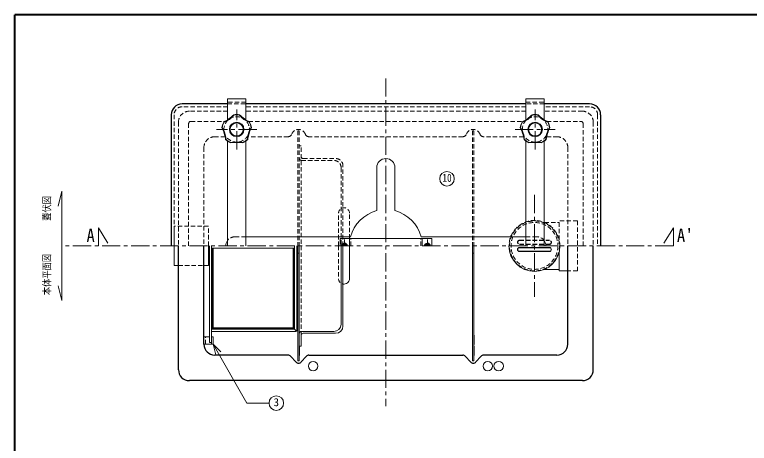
# Model space of a CAD drawing. Units: millimetres at full size, sheet at 1:5; details may follow other scales. Extents: x -1060 to 965, y -710 to 695.
# Drawn here: x -1060 to -51, y 107 to 695 of the extents above; entities that cross this region are included whole.
import ezdxf
from ezdxf.enums import TextEntityAlignment as Align

# ---------------------------------------------------------------- set-up
doc = ezdxf.new("R2010")
doc.units = ezdxf.units.MM
doc.header["$LTSCALE"] = 5
doc.linetypes.add('CHAIN1', pattern=[8, 5, -1, 1, -1])
doc.linetypes.add('DASHED1', pattern=[1.8, 1.2, -0.6])
doc.layers.add('0-0____1', color=7, linetype='Continuous', lineweight=18)
doc.styles.add('ＭＳ ゴシック', font='')
doc.styles.get('ＭＳ ゴシック').set_extended_font_data('MS Gothic')

msp = doc.modelspace()

# ---------------------------------------------------------------- linework, layer by layer
at = {"layer": '0-0____1', "color": 1, "lineweight": 40}
for p in [(-1059.952, -709.711), (965.048, 695.289)]:
    msp.add_line(p, (-1059.952, 695.289), dxfattribs=at)
at = {"layer": '0-0____1', "color": 4, "linetype": 'CHAIN1', "lineweight": 9}
for p, q in [((-549.952, 607.789), (-549.952, 157.789)), ((-754.952, 510.289), (-754.952, 565.289)), ((-344.952, 510.289), (-344.952, 565.289)), ((-727.452, 537.789), (-782.452, 537.789)), ((-372.452, 537.789), (-317.452, 537.789)), ((-345.769, 447.789), (-345.769, 307.789)), ((-944.952, 402.789), (-929.952, 377.789)), ((-944.952, 402.789), (-944.952, 377.789)), ((-154.952, 402.789), (-169.952, 377.789)), ((-154.952, 402.789), (-154.952, 377.789)), ((-606.952, 386.789), (-606.952, 377.789)), ((-492.952, 386.789), (-492.952, 377.789)), ((-154.952, 377.789), (-994.952, 377.789))]:
    msp.add_line(p, q, dxfattribs=at)
at = {"layer": '0-0____1'}
for p, q in [((-742.452, 579.789), (-767.452, 579.789)), ((-767.452, 579.789), (-767.452, 551.018)), ((-742.452, 579.789), (-742.452, 551.018)), ((-357.452, 579.789), (-332.452, 579.789)), ((-357.452, 579.789), (-357.452, 551.018)), ((-332.452, 579.789), (-332.452, 551.018)), ((-767.452, 521.541), (-767.452, 377.789)), ((-742.452, 521.541), (-742.452, 377.789)), ((-357.452, 521.541), (-357.452, 377.789)), ((-332.452, 521.541), (-332.452, 377.789)), ((-994.952, 452.789), (-1000.387, 432.504)), ((-994.952, 302.789), (-994.952, 452.789)), ((-599.952, 377.789), (-599.952, 387.789)), ((-599.952, 387.789), (-499.952, 387.789)), ((-499.952, 377.789), (-499.952, 387.789)), ((-840.801, 350.789), (-840.801, 377.789)), ((-793.801, 350.789), (-793.801, 377.789)), ((-792.451, 377.789), (-792.451, 245.289)), ((-789.451, 377.789), (-789.451, 252.789)), ((-789.451, 374.789), (-675.451, 374.789)), ((-788.451, 374.789), (-788.451, 264.789)), ((-676.451, 264.789), (-676.451, 374.789)), ((-675.451, 263.289), (-675.451, 377.789)), ((-672.451, 261.289), (-672.451, 377.789)), ((-670.952, 219.839), (-670.952, 377.789)), ((-668.952, 219.839), (-668.952, 377.789)), ((-608.189, 379.733), (-608.896, 379.026)), ((-608.896, 379.026), (-607.659, 377.789)), ((-608.189, 379.733), (-606.952, 378.496)), ((-605.714, 379.733), (-606.952, 378.496)), ((-605.007, 379.026), (-606.245, 377.789)), ((-605.714, 379.733), (-605.007, 379.026)), ((-494.189, 379.733), (-494.896, 379.026)), ((-494.896, 379.026), (-493.659, 377.789)), ((-494.189, 379.733), (-492.952, 378.496)), ((-491.714, 379.733), (-492.952, 378.496)), ((-491.007, 379.026), (-492.245, 377.789)), ((-491.714, 379.733), (-491.007, 379.026)), ((-430.952, 219.839), (-430.952, 377.789)), ((-428.952, 219.839), (-428.952, 377.789)), ((-366.284, 375.314), (-325.253, 375.314)), ((-366.284, 370.365), (-325.253, 370.365)), ((-840.801, 350.789), (-834.952, 350.789)), ((-799.952, 350.789), (-793.801, 350.789)), ((-994.952, 302.789), (-1000.387, 323.073)), ((-675.451, 263.289), (-789.451, 263.289)), ((-787.951, 264.289), (-676.951, 264.289)), ((-675.451, 263.289), (-672.743, 260.582)), ((-673.451, 260.289), (-789.451, 260.289)), ((-789.451, 252.789), (-787.451, 252.789)), ((-789.451, 242.789), (-789.451, 252.789)), ((-787.451, 242.789), (-787.451, 252.789)), ((-428.952, 255.314), (-428.452, 255.314)), ((-428.452, 242.314), (-428.452, 255.314)), ((-792.451, 245.289), (-789.451, 245.289)), ((-789.451, 242.789), (-787.451, 242.789)), ((-787.451, 242.789), (-783.568, 228.3)), ((-787.451, 242.789), (-776.844, 232.182)), ((-428.952, 242.314), (-428.452, 242.314)), ((-668.952, 240.314), (-668.452, 240.314)), ((-668.452, 227.314), (-668.452, 240.314)), ((-428.952, 240.314), (-428.452, 240.314)), ((-428.452, 227.314), (-428.452, 240.314)), ((-668.952, 227.314), (-668.452, 227.314)), ((-428.952, 227.314), (-428.452, 227.314)), ((-670.952, 219.839), (-668.952, 219.839)), ((-430.952, 219.839), (-428.952, 219.839))]:
    msp.add_line(p, q, dxfattribs=at)
at = {"layer": '0-0____1', "color": 5, "lineweight": 25}
for p, q in [((-767.452, 572.789), (-829.952, 572.789)), ((-357.452, 572.789), (-742.452, 572.789)), ((-269.952, 572.789), (-332.452, 572.789)), ((-844.952, 557.789), (-844.952, 377.789)), ((-254.952, 557.789), (-254.952, 377.789)), ((-834.952, 207.789), (-834.952, 377.789)), ((-799.952, 242.789), (-799.952, 377.789)), ((-299.952, 242.789), (-299.952, 377.789)), ((-264.952, 207.789), (-264.952, 377.789)), ((-684.094, 227.789), (-784.952, 227.789)), ((-680.46, 226.105), (-673.694, 218.472)), ((-659.444, 226.105), (-666.21, 218.472)), ((-655.702, 227.789), (-444.201, 227.789)), ((-440.46, 226.105), (-433.694, 218.472)), ((-419.444, 226.105), (-426.21, 218.472)), ((-314.952, 227.789), (-415.81, 227.789)), ((-279.952, 192.789), (-819.952, 192.789))]:
    msp.add_line(p, q, dxfattribs=at)
at = {"layer": '0-0____1', "linetype": 'DASHED1'}
for p, q in [((-767.452, 568.789), (-829.952, 568.789)), ((-742.452, 575.289), (-767.452, 575.289)), ((-357.452, 568.789), (-742.452, 568.789)), ((-357.452, 575.289), (-332.452, 575.289)), ((-269.952, 568.789), (-332.452, 568.789)), ((-840.952, 557.789), (-840.952, 377.789)), ((-258.952, 557.789), (-258.952, 377.789)), ((-820.952, 545.789), (-820.952, 377.789)), ((-817.952, 548.789), (-771.207, 548.789)), ((-738.697, 548.789), (-361.207, 548.789)), ((-328.697, 548.789), (-281.952, 548.789)), ((-278.952, 545.789), (-278.952, 377.789))]:
    msp.add_line(p, q, dxfattribs=at)
at = {"layer": '0-0____1', "color": 4, "linetype": 'DASHED1', "lineweight": 9}
for p, q in [((-767.452, 572.789), (-742.452, 572.789)), ((-332.452, 572.789), (-357.452, 572.789)), ((-767.452, 562.789), (-819.952, 562.789)), ((-357.452, 562.789), (-742.452, 562.789)), ((-279.952, 562.789), (-332.452, 562.789)), ((-834.952, 547.789), (-834.952, 377.789)), ((-264.952, 547.789), (-264.952, 377.789)), ((-670.952, 535.739), (-670.952, 377.789)), ((-670.952, 535.739), (-668.952, 535.739)), ((-668.952, 535.739), (-668.952, 377.789)), ((-430.952, 535.739), (-430.952, 377.789)), ((-430.952, 535.739), (-428.952, 535.739)), ((-428.952, 535.739), (-428.952, 377.789)), ((-770.881, 527.789), (-784.952, 527.789)), ((-684.094, 527.789), (-739.023, 527.789)), ((-444.094, 527.789), (-655.81, 527.789)), ((-360.881, 527.789), (-415.81, 527.789)), ((-329.023, 527.789), (-314.952, 527.789)), ((-666.452, 515.289), (-668.952, 515.289)), ((-666.452, 254.789), (-666.452, 515.289)), ((-799.952, 512.789), (-799.952, 377.789)), ((-299.952, 512.789), (-299.952, 377.789)), ((-665.952, 495.289), (-621.452, 495.289)), ((-663.452, 497.789), (-618.952, 497.789)), ((-611.452, 485.289), (-611.452, 377.789)), ((-608.952, 377.789), (-608.952, 487.789)), ((-614.952, 377.789), (-614.952, 422.789)), ((-599.952, 387.789), (-599.952, 422.789)), ((-840.801, 377.789), (-840.801, 404.789)), ((-793.801, 404.789), (-840.801, 404.789)), ((-793.801, 377.789), (-793.801, 404.789)), ((-331.985, 409.96), (-311.769, 409.96)), ((-286.769, 412.082), (-311.769, 412.082)), ((-311.769, 386.095), (-311.769, 412.082)), ((-286.769, 412.082), (-286.769, 343.496)), ((-742.452, 390.289), (-757.452, 390.289)), ((-597.952, 377.789), (-597.952, 387.789)), ((-501.952, 377.789), (-501.952, 387.789)), ((-366.284, 385.567), (-325.253, 385.567)), ((-366.284, 385.213), (-325.253, 385.213)), ((-357.452, 390.289), (-342.452, 390.289)), ((-614.952, 377.789), (-614.952, 332.789)), ((-606.952, 381.253), (-609.952, 379.521)), ((-609.952, 379.521), (-609.952, 377.789)), ((-606.952, 381.253), (-603.952, 379.521)), ((-603.952, 379.521), (-603.952, 377.789)), ((-492.952, 381.253), (-495.952, 379.521)), ((-495.952, 379.521), (-495.952, 377.789)), ((-492.952, 381.253), (-489.952, 379.521)), ((-489.952, 379.521), (-489.952, 377.789)), ((-366.284, 380.263), (-325.253, 380.263)), ((-366.284, 379.91), (-325.253, 379.91)), ((-668.952, 367.789), (-670.952, 367.789)), ((-428.952, 367.789), (-430.952, 367.789)), ((-834.952, 350.789), (-799.952, 350.789)), ((-286.769, 343.496), (-299.952, 343.496)), ((-797.952, 242.789), (-797.952, 252.789))]:
    msp.add_line(p, q, dxfattribs=at)
at = {"layer": '0-0____1', "color": 4, "lineweight": 9}
for p, q in [((-562.452, 485.336), (-562.452, 426.201)), ((-537.452, 485.342), (-537.452, 426.201)), ((-598.364, 390.289), (-742.452, 390.289)), ((-599.952, 387.789), (-612.952, 387.789)), ((-612.952, 377.789), (-612.952, 387.789)), ((-501.54, 390.289), (-357.452, 390.289)), ((-499.952, 387.789), (-486.952, 387.789)), ((-486.952, 377.789), (-486.952, 387.789)), ((-787.451, 374.789), (-787.451, 265.289)), ((-611.452, 270.289), (-611.452, 377.789)), ((-608.952, 377.789), (-608.952, 267.789)), ((-599.952, 377.789), (-599.952, 332.789)), ((-366.284, 375.668), (-325.253, 375.668)), ((-366.284, 370.011), (-325.253, 370.011)), ((-311.769, 369.482), (-311.769, 343.496)), ((-331.985, 345.617), (-311.769, 345.617)), ((-299.952, 343.496), (-311.769, 343.496)), ((-799.952, 252.789), (-792.451, 252.789)), ((-666.452, 240.289), (-666.452, 254.789)), ((-621.452, 260.289), (-665.952, 260.289)), ((-618.952, 257.789), (-663.452, 257.789)), ((-789.451, 242.789), (-799.952, 242.789)), ((-668.452, 240.289), (-666.452, 240.289))]:
    msp.add_line(p, q, dxfattribs=at)
msp.add_lwpolyline([(-787.451, 265.289), (-677.451, 265.289), (-677.451, 374.789)], dxfattribs=at)
at = {"layer": '0-0____1'}
msp.add_lwpolyline([(-787.451, 242.789), (-740.772, 161.94), (-710.46, 161.94)], dxfattribs=at)
at = {"layer": '0-0____1', "color": 4, "linetype": 'DASHED1', "lineweight": 9}
for centre, radius in [((-754.952, 537.789), 17.5), ((-344.952, 537.789), 17.5), ((-345.769, 377.789), 34.293), ((-345.769, 377.789), 32.172)]:
    msp.add_circle(centre, radius, dxfattribs=at)
at = {"layer": '0-0____1', "color": 4, "lineweight": 9}
for centre in [(-754.952, 537.789), (-344.952, 537.789)]:
    msp.add_circle(centre, 10, dxfattribs=at)
at = {"layer": '0-0____1'}
for centre, radius in [((-754.952, 537.789), 9), ((-344.952, 537.789), 9), ((-465.999, 470.006), 10), ((-649.952, 212.789), 6.5), ((-409.952, 212.789), 6.5), ((-394.952, 212.789), 6.5), ((-700.46, 161.94), 10)]:
    msp.add_circle(centre, radius, dxfattribs=at)
at = {"layer": '0-0____1', "color": 5, "lineweight": 25}
for centre, radius, start, end in [((-829.952, 557.789), 15, 90, 180), ((-269.952, 557.789), 15, 0, 90), ((-784.952, 242.789), 15, 180, 270), ((-314.952, 242.789), 15, 270, 0), ((-684.201, 222.789), 5, 41.55408, 90), ((-655.702, 222.789), 5, 90, 138.44592), ((-444.201, 222.789), 5, 41.55408, 90), ((-415.702, 222.789), 5, 90, 138.44592), ((-669.952, 221.789), 5, 221.55408, 318.44592), ((-429.952, 221.789), 5, 221.55408, 318.44592), ((-819.952, 207.789), 15, 180, 270), ((-279.952, 207.789), 15, 270, 0)]:
    msp.add_arc(centre, radius, start, end, dxfattribs=at)
at = {"layer": '0-0____1', "linetype": 'DASHED1'}
for centre, radius, start, end in [((-829.952, 557.789), 11, 90, 180), ((-269.952, 557.789), 11, 0, 90), ((-817.952, 545.789), 3, 90, 180), ((-281.952, 545.789), 3, 0, 90)]:
    msp.add_arc(centre, radius, start, end, dxfattribs=at)
at = {"layer": '0-0____1', "color": 4, "linetype": 'DASHED1', "lineweight": 9}
for centre, radius, start, end in [((-819.952, 547.789), 15, 90, 180), ((-279.952, 547.789), 15, 0, 90), ((-669.952, 527.789), 10, 19.47122, 160.52878), ((-429.952, 527.789), 10, 19.47122, 160.52878), ((-784.952, 512.789), 15, 90, 180), ((-684.094, 532.789), 5, 270, 340.52878), ((-655.81, 532.789), 5, 199.47122, 270), ((-444.094, 532.789), 5, 270, 340.52878), ((-415.81, 532.789), 5, 199.47122, 270), ((-314.952, 512.789), 15, 0, 90), ((-665.952, 498.289), 3, 180, 270), ((-663.452, 500.789), 3, 180, 270), ((-621.452, 485.289), 10, 0, 90), ((-618.952, 487.789), 10, 0, 90), ((-607.452, 422.789), 7.5, 0, 180), ((-345.769, 377.789), 35, 0, 180), ((-757.452, 377.789), 12.5, 90, 143.1301), ((-366.284, 382.738), 2.828, 90, 270), ((-366.284, 382.738), 2.475, 90, 270), ((-342.452, 377.789), 12.5, 36.8699, 90), ((-325.253, 382.738), 2.828, 270, 90), ((-325.253, 382.738), 2.475, 270, 90), ((-606.952, 377.789), 4, 0, 180), ((-606.952, 377.789), 2.812, 0, 180), ((-606.952, 377.789), 2.125, 0, 180), ((-606.952, 377.789), 2, 0, 180), ((-492.952, 377.789), 4, 0, 180), ((-492.952, 377.789), 2.812, 0, 180), ((-492.952, 377.789), 2.125, 0, 180), ((-492.952, 377.789), 2, 0, 180), ((-607.452, 332.789), 7.5, 180, 258.46304)]:
    msp.add_arc(centre, radius, start, end, dxfattribs=at)
at = {"layer": '0-0____1'}
for centre, radius, start, end in [((-797.832, 596.808), 54.951, 297.11306, 314.88694), ((-782.034, 575.064), 29.075, 289.44958, 322.55042), ((-754.952, 537.789), 20.5, 78.46304, 101.53696), ((-754.952, 537.789), 20, 78.46304, 101.53696), ((-727.87, 575.064), 29.075, 217.44958, 250.55042), ((-712.072, 596.808), 54.951, 225.11306, 242.88694), ((-387.832, 596.808), 54.951, 297.11306, 314.88694), ((-372.034, 575.064), 29.075, 289.44958, 322.55042), ((-344.952, 537.789), 20.5, 78.46304, 101.53696), ((-344.952, 537.789), 20, 78.46304, 101.53696), ((-317.87, 575.064), 29.075, 217.44958, 250.55042), ((-302.072, 596.808), 54.951, 225.11306, 242.88694), ((-754.952, 537.789), 20.5, 150.46304, 173.53696), ((-754.952, 537.789), 20, 150.46304, 173.53696), ((-754.952, 537.789), 20, 6.46304, 29.53696), ((-754.952, 537.789), 20.5, 6.46304, 29.53696), ((-344.952, 537.789), 20.5, 150.46304, 173.53696), ((-344.952, 537.789), 20, 150.46304, 173.53696), ((-344.952, 537.789), 20, 6.46304, 29.53696), ((-344.952, 537.789), 20.5, 6.46304, 29.53696), ((-824.333, 515.246), 54.951, 9.11306, 26.88694), ((-798.771, 523.551), 29.075, 1.44958, 34.55042), ((-711.132, 523.551), 29.075, 145.44958, 178.55042), ((-685.571, 515.246), 54.951, 153.11306, 170.88694), ((-414.333, 515.246), 54.951, 9.11306, 26.88694), ((-388.771, 523.551), 29.075, 1.44958, 34.55042), ((-301.132, 523.551), 29.075, 145.44958, 178.55042), ((-275.571, 515.246), 54.951, 153.11306, 170.88694), ((-754.952, 537.789), 20.5, 222.46304, 245.53696), ((-754.952, 537.789), 20, 222.46304, 245.53696), ((-754.952, 464.837), 54.951, 81.11306, 98.88694), ((-754.952, 491.714), 29.075, 73.44958, 106.55042), ((-754.952, 537.789), 20, 294.46304, 317.53696), ((-754.952, 537.789), 20.5, 294.46304, 317.53696), ((-344.952, 537.789), 20.5, 222.46304, 245.53696), ((-344.952, 537.789), 20, 222.46304, 245.53696), ((-344.952, 464.837), 54.951, 81.11306, 98.88694), ((-344.952, 491.714), 29.075, 73.44958, 106.55042), ((-344.952, 537.789), 20, 294.46304, 317.53696), ((-344.952, 537.789), 20.5, 294.46304, 317.53696), ((-606.952, 377.789), 3.75, 0, 180), ((-492.952, 377.789), 3.75, 0, 180), ((-345.769, 377.789), 35, 180, 360), ((-366.284, 372.839), 2.475, 90, 270), ((-325.253, 372.839), 2.475, 270, 90), ((-788.451, 264.289), 1, 180, 270), ((-787.951, 264.789), 0.5, 180, 270), ((-676.951, 264.789), 0.5, 270, 0), ((-676.451, 264.289), 1, 270, 0), ((-673.451, 261.289), 1, 270, 0)]:
    msp.add_arc(centre, radius, start, end, dxfattribs=at)
at = {"layer": '0-0____1', "color": 4, "lineweight": 9}
for centre, radius, start, end in [((-549.952, 485.339), 12.5, 0.01307, 179.98693), ((-549.952, 377.789), 50, 104.47751, 165.51911), ((-549.952, 377.789), 50, 14.47751, 75.52249), ((-757.452, 377.789), 12.5, 143.1301, 180), ((-342.452, 377.789), 12.5, 0, 36.8699), ((-366.284, 372.839), 2.828, 90, 270), ((-325.253, 372.839), 2.828, 270, 90), ((-607.452, 332.789), 7.5, 258.46304, 0), ((-621.452, 270.289), 10, 270, 0), ((-618.952, 267.789), 10, 270, 0), ((-665.952, 257.289), 3, 90, 180), ((-663.452, 254.789), 3, 90, 180)]:
    msp.add_arc(centre, radius, start, end, dxfattribs=at)

# ---------------------------------------------------------------- texts
at = {"layer": '0-0____1', "style": 'ＭＳ ゴシック'}
for s, height, width, p in [('10', 11, 0.85, (-472.249, 462.506)), ('A', 18.33, 0.9, (-961.202, 377.789)), ("A'", 18.33, 0.9, (-149.952, 377.789))]:
    msp.add_text(s, height=height, dxfattribs=dict(at, width=width)).set_placement(p, align=Align.BOTTOM_LEFT)
at = {"layer": '0-0____1', "style": 'ＭＳ ゴシック', "width": 0.8}
for s, p in [('蓋伏図', (-1007.702, 412.289)), ('本体平面図', (-1007.702, 310.289))]:
    msp.add_text(s, height=10.08, rotation=90, dxfattribs=at).set_placement(p, align=Align.BOTTOM_LEFT)
at = {"layer": '0-0____1', "style": 'ＭＳ ゴシック'}
msp.add_text('3', height=11, dxfattribs=at).set_placement((-704.21, 154.44), align=Align.BOTTOM_LEFT)

doc.saveas('drawing.dxf')
